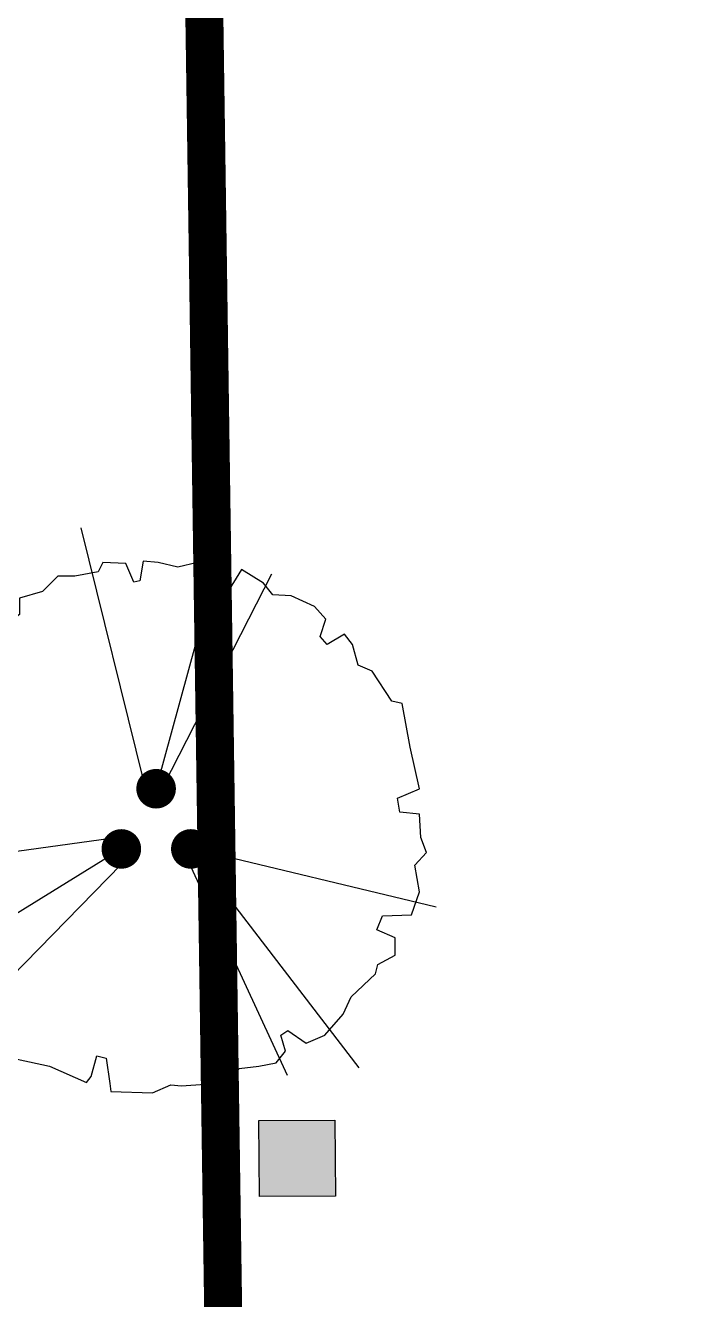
# Model space of a CAD drawing. Header units: feet. Extents: x 919634 to 928945, y 707022 to 708026.
# Drawn here: x 920941.73 to 920959.39, y 707550.67 to 707584.2 of the extents above; entities that cross this region are included whole.
import ezdxf

# ---------------------------------------------------------------- set-up
doc = ezdxf.new("R2010")
doc.units = ezdxf.units.FT
doc.header["$LTSCALE"] = 20
doc.header["$MEASUREMENT"] = 0
doc.linetypes.add('PHANTOM2', pattern=[1.25, 0.625, -0.125, 0.125, -0.125, 0.125, -0.125])
doc.layers.add('-u-site-propline', color=7, linetype='PHANTOM2', true_color=0xd10000)
for name, color, linetype in [('-u-site-xref', 7, 'Continuous'), ('LK-TREE-013M', 6, 'Continuous'), ('LK-TREE-025M', 2, 'Continuous'), ('LK-TREE-035M', 123, 'Continuous'), ('LK-TREE-050M', 2, 'Continuous'), ('LK-TREE-TRNK', 32, 'Continuous'), ('LP-TREE', 15, 'Continuous')]:
    doc.layers.add(name, color=color, linetype=linetype)
doc.layers.add('Site Plan$0$SP-TRELLIS', color=6, linetype='Continuous', lineweight=25)
doc.layers.get('-u-site-xref').off()

# ---------------------------------------------------------------- blocks, each defined once
blk = doc.blocks.new('Site Plan')
at = {"layer": 'Site Plan$0$SP-TRELLIS'}
h = blk.add_hatch(color=256, dxfattribs=at)
h.dxf.hatch_style = 1
h.paths.add_polyline_path([(920949.89, 707553.392), (920947.89, 707553.378), (920947.876, 707555.378), (920949.876, 707555.392)])
blk.add_lwpolyline([(920949.89, 707553.392), (920947.89, 707553.378), (920947.876, 707555.378), (920949.876, 707555.392)], close=True, dxfattribs=at)
blk = doc.blocks.new('TREE-DCID-208')
at = {"layer": 'LK-TREE-013M'}
for p, q in [((0.0022, 0.0753), (0.1385, 0.5736)), ((-0.0836, -0.0191), (-0.5704, -0.086)), ((0.0681, -0.0388), (0.3865, -0.4537))]:
    blk.add_line(p, q, dxfattribs=at)
at = {"layer": 'LK-TREE-025M'}
for p, q in [((0.0169, 0.0819), (0.2216, 0.4828)), ((-0.0636, -0.0388), (-0.4941, -0.3051)), ((0.0698, -0.0372), (0.5329, -0.1486))]:
    blk.add_line(p, q, dxfattribs=at)
at = {"layer": 'LK-TREE-035M'}
for p, q in [((-0.0201, 0.0868), (-0.1399, 0.5698)), ((-0.0633, -0.0679), (-0.3887, -0.4)), ((0.0644, -0.0647), (0.2503, -0.4676))]:
    blk.add_line(p, q, dxfattribs=at)
at = {"layer": 'LK-TREE-050M'}
blk.add_lwpolyline([(-0.0222, 0.5063), (-0.0288, 0.4691), (-0.0397, 0.4669), (-0.0551, 0.502), (-0.0989, 0.5041), (-0.1076, 0.4866), (-0.1515, 0.4779), (-0.1843, 0.4779), (-0.2128, 0.4494), (-0.2566, 0.4363), (-0.2566, 0.4056), (-0.2764, 0.3903), (-0.2983, 0.4034), (-0.3421, 0.3903), (-0.3487, 0.3618), (-0.3837, 0.3399), (-0.3925, 0.318), (-0.3969, 0.2939), (-0.375, 0.2742), (-0.3903, 0.2545), (-0.4363, 0.2611), (-0.4582, 0.2129), (-0.4495, 0.1625), (-0.4714, 0.1384), (-0.4911, 0.1056), (-0.5086, 0.0596), (-0.4977, 0.0246), (-0.4604, 0.0246), (-0.456, -0.0061), (-0.4977, -0.0126), (-0.5064, -0.0389), (-0.4845, -0.1199), (-0.467, -0.1265), (-0.4604, -0.1791), (-0.4451, -0.2054), (-0.4232, -0.2732), (-0.3925, -0.2842), (-0.3596, -0.2601), (-0.3487, -0.2842), (-0.3772, -0.3236), (-0.3552, -0.3608), (-0.3202, -0.3762), (-0.2873, -0.374), (-0.2764, -0.4046), (-0.261, -0.4375), (-0.1997, -0.4506), (-0.1296, -0.4813), (-0.1208, -0.4703), (-0.1098, -0.4309), (-0.0923, -0.4353), (-0.0857, -0.4835), (-0.0835, -0.4988), (-0.0047, -0.501), (0.0304, -0.4856), (0.0501, -0.4878), (0.1399, -0.4813), (0.1597, -0.455), (0.1969, -0.4506), (0.2298, -0.444), (0.2473, -0.4221), (0.2385, -0.3915), (0.2517, -0.3827), (0.2867, -0.4068), (0.3218, -0.3915), (0.3569, -0.3521), (0.3722, -0.3192), (0.4182, -0.2754), (0.4226, -0.2579), (0.4555, -0.2404), (0.4555, -0.2075), (0.4204, -0.1922), (0.4314, -0.1659), (0.4861, -0.1637), (0.5015, -0.1199), (0.4927, -0.0696), (0.5146, -0.0455), (0.5037, -0.017), (0.5015, 0.0268), (0.4642, 0.0311), (0.4598, 0.0574), (0.5015, 0.0749), (0.4839, 0.1538), (0.4686, 0.237), (0.4489, 0.2414), (0.4116, 0.2983), (0.3853, 0.3092), (0.3744, 0.3487), (0.3591, 0.3684), (0.3262, 0.3487), (0.313, 0.364), (0.324, 0.3968), (0.3021, 0.4209), (0.2583, 0.4406), (0.2232, 0.4428), (0.2057, 0.4647), (0.164, 0.491), (0.1356, 0.445), (0.1202, 0.4582), (0.1268, 0.502), (0.0808, 0.5041), (0.0435, 0.4954), (0.0063, 0.5041)], close=True, dxfattribs=at)
at = {"layer": 'LK-TREE-TRNK', "const_width": 0.0375}
for points in [[(-0.0165, 0.0753, 1), (0.021, 0.0753, 1)], [(-0.0824, -0.0388, 1), (-0.0449, -0.0388, 1)], [(0.0493, -0.0388, 1), (0.0868, -0.0388, 1)]]:
    blk.add_lwpolyline(points, format="xyb", close=True, dxfattribs=at)

msp = doc.modelspace()

# ---------------------------------------------------------------- block references
at = {"layer": '-u-site-xref'}
msp.add_blockref('Site Plan', (0, 0), dxfattribs=at)

# ---------------------------------------------------------------- next in the draw order: linework, layer by layer
at = {"layer": '-u-site-propline', "const_width": 1}
msp.add_lwpolyline([(920947, 707545.92), (920946.201, 707600.835), (920548.473, 707598.249), (920114.576, 707595.417), (920115.105, 707522.895), (920102.967, 707404.748), (920105.543, 707051.813), (920991.697, 707057.367), (920991.473, 707093.125), (921085.439, 707093.799), (921082.202, 707546.78)], close=True, dxfattribs=at)

# ---------------------------------------------------------------- next in the draw order: block references
at = {"layer": 'LP-TREE', "xscale": 13.88739792285958, "yscale": 13.88739792285958, "zscale": 15.03416260495856}
msp.add_blockref('TREE-DCID-208', (920945.139, 707563.067), dxfattribs=at)

doc.saveas('drawing.dxf')
